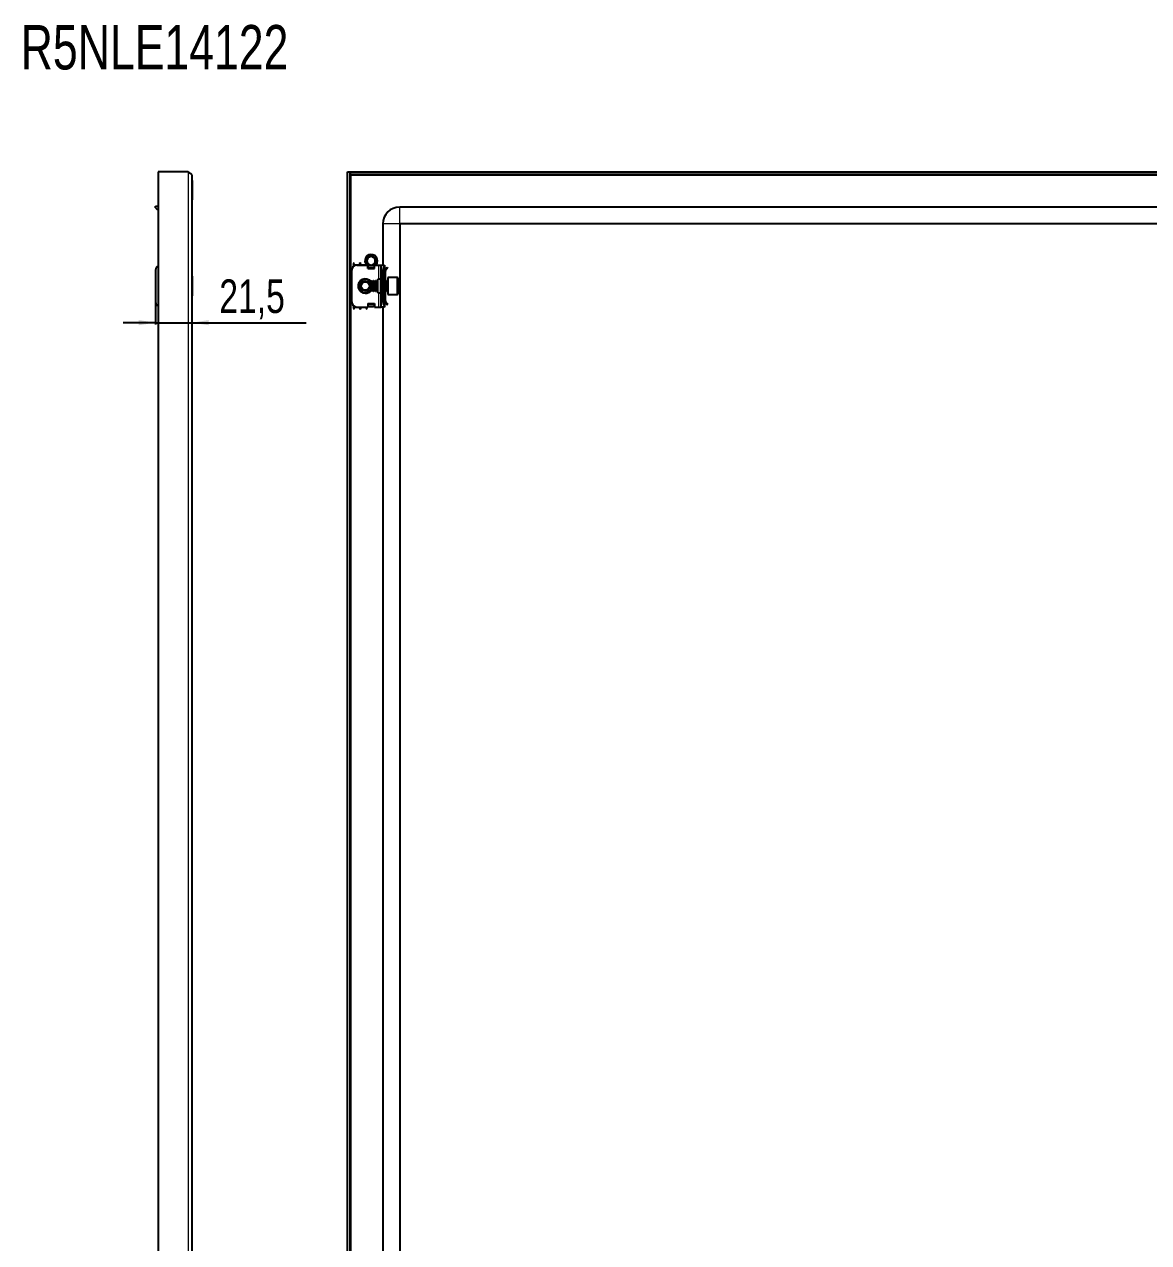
# Model space of a CAD drawing. Header units: millimetres. Extents: x -627 to 2029, y -517 to 1061.
# Drawn here: x 690 to 1359, y 335 to 1061 of the extents above; entities that cross this region are included whole.
import ezdxf

# ---------------------------------------------------------------- set-up
doc = ezdxf.new("R2010")
doc.units = ezdxf.units.MM
doc.layers.add('FORMAT', color=7, linetype='Continuous')
doc.styles.add('SLDTEXTSTYLE0', font='TXT', dxfattribs={"width": 0.75})
doc.dimstyles.new('SLDDIMSTYLE1', dxfattribs={"dimtxt": 20, "dimasz": 10, "dimexe": 0, "dimexo": 0.0625, "dimgap": 5, "dimtad": 2, "dimdec": 1, "dimrnd": 1e-09, "dimzin": 12, "dimdsep": 46, "dimtxsty": 'SLDTEXTSTYLE0', "dimsah": 1, "dimcen": 0.09, "dimadec": 0, "dimazin": 3, "dimtfac": 1, "dimtmove": 0, "dimatfit": 0, "dimfxl": 0, "dimfrac": 2, "dimtolj": 1, "dimtzin": 12, "dimarcsym": 0})

# ---------------------------------------------------------------- blocks, each defined once
blk = doc.blocks.new('_D_4')
at = {"layer": 'FORMAT'}
for p, q in [((768.38, 895.45), (768.38, 882.13)), ((768.38, 883.13), (749.14, 883.13)), ((768.38, 883.13), (789.88, 883.13)), ((789.88, 883.13), (857.99, 883.13))]:
    blk.add_line(p, q, dxfattribs=at)
for points in [[(768.38, 883.13), (758.38, 884.67), (758.38, 881.59)], [(789.88, 883.13), (799.88, 881.59), (799.88, 884.67)]]:
    blk.add_solid(points, dxfattribs=at)
at = {"layer": 'FORMAT', "insert": (806.27, 908.91), "char_height": 20, "attachment_point": 1, "style": 'SLDTEXTSTYLE0'}
blk.add_mtext('21,5', dxfattribs=at)

msp = doc.modelspace()

# ---------------------------------------------------------------- linework, layer by layer
at = {"color": 7, "linetype": 'Continuous', "lineweight": 25}
for p, q in [((769.88, 972.96), (769.88, -388.04)), ((787.78, 972.96), (769.88, 972.96)), ((882.66, -388.04), (882.66, 972.96)), ((882.66, 972.96), (884.16, 972.96)), ((884.16, -388.04), (884.16, 972.96)), ((884.36, 972.96), (2026.96, 972.96)), ((884.36, 971.46), (884.36, 972.96)), ((789.88, 970.86), (789.88, -385.94)), ((790.12, 967.75), (789.88, 967.75)), ((790.12, 967.75), (790.12, 956.18)), ((884.36, 971.46), (2026.96, 971.46)), ((768.38, 952.46), (769.88, 952.46)), ((768.38, 951.46), (768.38, 952.46)), ((768.38, 951.46), (769.38, 950.46)), ((769.88, 950.46), (769.38, 950.46)), ((789.88, 956.18), (790.12, 956.18)), ((1443.16, 951.96), (913.66, 951.96)), ((903.66, 941.96), (903.66, 917.46)), ((913.66, 941.96), (913.66, -357.04)), ((1997.66, 941.96), (913.66, 941.96)), ((895.04, 922.49), (895.24, 922.6)), ((895.21, 922.59), (895.17, 922.57)), ((895.22, 922.52), (895.17, 922.57)), ((895.21, 922.59), (895.44, 922.67)), ((895.4, 922.68), (895.35, 922.66)), ((895.59, 922.76), (895.54, 922.75)), ((895.59, 922.76), (895.81, 922.83)), ((895.78, 922.83), (895.73, 922.82)), ((895.97, 922.88), (895.92, 922.87)), ((896.86, 922.96), (896.11, 922.89)), ((896.57, 922.96), (896.66, 922.96)), ((898.36, 922.44), (898.31, 922.47)), ((898.52, 922.31), (898.48, 922.35)), ((898.68, 922.18), (898.64, 922.21)), ((898.82, 922.04), (898.79, 922.08)), ((898.82, 922.04), (898.94, 921.91)), ((898.93, 921.92), (898.92, 921.94)), ((768.38, 914.46), (768.38, 895.46)), ((885.16, 895.46), (885.16, 914.46)), ((886.16, 917.71), (886.16, 916.7)), ((888.16, 917.46), (894.66, 917.46)), ((893.66, 920.06), (893.69, 920.31)), ((893.66, 919.85), (893.69, 920.09)), ((893.66, 920.06), (893.66, 920.01)), ((893.66, 919.85), (893.66, 919.8)), ((893.68, 920.26), (893.67, 920.21)), ((893.68, 919.65), (893.68, 919.61)), ((893.7, 920.47), (893.7, 920.42)), ((893.7, 919.46), (893.71, 919.42)), ((893.74, 920.67), (893.73, 920.62)), ((893.74, 920.67), (893.82, 920.9)), ((893.74, 919.28), (893.75, 919.23)), ((893.8, 920.85), (893.78, 920.81)), ((893.79, 919.1), (893.8, 919.06)), ((893.85, 918.92), (893.85, 918.91)), ((894.43, 917.95), (894.47, 917.92)), ((894.57, 917.81), (894.6, 917.78)), ((894.66, 915.46), (894.66, 917.46)), ((894.86, 916.67), (894.66, 916.79)), ((894.66, 915.46), (898.66, 915.46)), ((894.72, 917.68), (894.76, 917.64)), ((894.86, 915.46), (894.86, 916.67)), ((894.88, 917.55), (894.92, 917.52)), ((894.91, 917.08), (895.25, 917.33)), ((895.41, 917.08), (894.91, 916.73)), ((894.91, 916.73), (894.91, 917.08)), ((894.91, 915.82), (894.91, 916.73)), ((894.91, 915.46), (894.91, 915.82)), ((895.05, 917.43), (895.09, 917.4)), ((895.23, 917.33), (895.23, 917.44)), ((895.23, 917.33), (895.27, 917.3)), ((895.41, 917.08), (895.81, 917.08)), ((895.76, 917.1), (895.56, 917.21)), ((895.58, 917.16), (895.63, 917.15)), ((895.76, 917.1), (895.81, 917.09)), ((895.94, 917.05), (895.98, 917.04)), ((897.11, 917), (896.93, 916.97)), ((897.26, 917.02), (897.3, 917.03)), ((897.5, 917.08), (897.91, 917.08)), ((898.41, 916.73), (897.91, 917.08)), ((898, 917.37), (898.41, 917.08)), ((898.41, 917.08), (898.41, 916.73)), ((898.66, 916.79), (898.41, 916.65)), ((898.41, 916.73), (898.41, 915.82)), ((898.41, 915.82), (898.41, 915.46)), ((898.66, 915.46), (898.66, 917.46)), ((898.66, 917.46), (901.16, 917.46)), ((898.93, 918), (898.76, 917.87)), ((898.9, 918.03), (898.78, 917.84)), ((898.95, 920.83), (899.12, 920.42)), ((899.43, 918.85), (899.33, 918.66)), ((899.44, 918.84), (899.34, 918.66)), ((899.5, 918.98), (899.51, 919.02)), ((899.55, 919.16), (899.56, 919.21)), ((899.65, 919.77), (899.59, 919.46)), ((899.6, 919.36), (899.61, 919.41)), ((899.63, 919.56), (899.64, 919.61)), ((899.65, 919.77), (899.66, 919.82)), ((899.66, 919.96), (899.66, 919.96)), ((901.16, 917.46), (902.66, 917.46)), ((902.66, 917.46), (904.66, 917.46)), ((902.66, 914.46), (902.66, 917.46)), ((902.66, 895.46), (902.66, 914.46)), ((903.66, 895.46), (903.66, 914.46)), ((904.66, 917.46), (904.66, 916.7)), ((904.66, 916.7), (904.66, 893.23)), ((904.66, 916.38), (904.87, 916.17)), ((905.16, 915.46), (905.16, 915)), ((905.25, 915.13), (906.22, 916.1)), ((905.6, 914.77), (905.25, 915.13)), ((905.6, 914.77), (906.57, 915.75)), ((906.22, 916.1), (906.57, 915.75)), ((790.13, 910.75), (789.88, 910.75)), ((790.13, 910.75), (790.13, 910.03)), ((790.13, 910.03), (790.13, 899.18)), ((897.21, 907.96), (896.66, 907.41)), ((896.66, 907.41), (896.66, 903.64)), ((897.27, 907.96), (897.21, 907.96)), ((897.21, 907.96), (897.21, 903.35)), ((897.66, 907.41), (897.27, 907.96)), ((897.27, 907.96), (897.27, 907.49)), ((897.27, 907.49), (897.27, 901.96)), ((898.05, 907.96), (897.66, 907.41)), ((897.66, 907.41), (897.66, 907.02)), ((897.66, 907.02), (897.66, 902.52)), ((898.27, 907.96), (898.05, 907.96)), ((898.05, 907.96), (898.05, 907.49)), ((898.05, 907.49), (898.05, 901.96)), ((898.66, 907.41), (898.27, 907.96)), ((898.27, 907.96), (898.27, 907.49)), ((898.27, 907.49), (898.27, 901.96)), ((899.05, 907.96), (898.66, 907.41)), ((898.66, 907.41), (898.66, 907.02)), ((898.66, 907.02), (898.66, 902.52)), ((899.27, 907.96), (899.05, 907.96)), ((899.05, 907.96), (899.05, 907.49)), ((899.05, 907.49), (899.05, 901.96)), ((899.66, 907.41), (899.27, 907.96)), ((899.27, 907.96), (899.27, 907.49)), ((899.27, 907.49), (899.27, 901.96)), ((900.05, 907.96), (899.66, 907.41)), ((899.66, 907.41), (899.66, 907.02)), ((899.66, 907.02), (899.66, 902.52)), ((900.27, 907.96), (900.05, 907.96)), ((900.05, 907.96), (900.05, 907.49)), ((900.05, 907.49), (900.05, 901.96)), ((900.66, 907.41), (900.27, 907.96)), ((900.27, 907.96), (900.27, 907.49)), ((900.27, 907.49), (900.27, 901.96)), ((902.16, 908.96), (900.66, 908.96)), ((900.66, 900.96), (900.66, 908.96)), ((905.16, 913.71), (904.66, 913.71)), ((904.66, 910.21), (904.66, 913.71)), ((905.16, 910.21), (904.66, 910.21)), ((905.05, 907.96), (904.66, 907.41)), ((905.27, 907.96), (905.05, 907.96)), ((905.05, 907.96), (905.05, 907.49)), ((905.05, 907.49), (905.05, 901.96)), ((905.16, 910.21), (905.16, 913.71)), ((905.16, 907.96), (905.16, 910.21)), ((905.66, 907.41), (905.27, 907.96)), ((905.27, 907.96), (905.27, 907.49)), ((905.27, 907.49), (905.27, 901.96)), ((906.05, 907.96), (905.66, 907.41)), ((905.66, 907.41), (905.66, 907.02)), ((905.66, 907.02), (905.66, 902.52)), ((906.41, 907.96), (906.05, 907.96)), ((906.05, 907.96), (906.05, 907.49)), ((906.05, 907.49), (906.05, 901.96)), ((912.06, 909.96), (906.66, 909.96)), ((906.66, 909.96), (906.66, 902.27)), ((912.66, 909.36), (912.66, 902.59)), ((896.66, 903.64), (896.66, 902.52)), ((896.66, 902.52), (897.21, 901.96)), ((897.21, 903.35), (897.21, 901.96)), ((897.21, 901.96), (897.27, 901.96)), ((897.27, 901.96), (897.66, 902.52)), ((897.66, 902.52), (898.05, 901.96)), ((898.05, 901.96), (898.27, 901.96)), ((898.27, 901.96), (898.66, 902.52)), ((898.66, 902.52), (899.05, 901.96)), ((899.05, 901.96), (899.27, 901.96)), ((899.27, 901.96), (899.66, 902.52)), ((899.66, 902.52), (900.05, 901.96)), ((900.05, 901.96), (900.27, 901.96)), ((900.27, 901.96), (900.66, 902.52)), ((900.66, 900.96), (902.16, 900.96)), ((904.66, 902.52), (905.05, 901.96)), ((904.66, 899.71), (905.16, 899.71)), ((904.66, 896.21), (904.66, 899.71)), ((905.05, 901.96), (905.27, 901.96)), ((905.16, 899.71), (905.16, 901.96)), ((905.16, 896.21), (905.16, 899.71)), ((905.27, 901.96), (905.66, 902.52)), ((905.66, 902.52), (906.05, 901.96)), ((906.05, 901.96), (906.41, 901.96)), ((906.66, 902.27), (906.66, 899.96)), ((906.66, 899.96), (912.06, 899.96)), ((912.66, 902.59), (912.66, 900.56)), ((789.88, 899.18), (790.13, 899.18)), ((886.16, 893.23), (886.16, 892.21)), ((888.16, 892.46), (894.66, 892.46)), ((894.16, 892.46), (894.16, 892.21)), ((894.66, 894.46), (894.66, 892.46)), ((894.66, 894.46), (898.66, 894.46)), ((894.66, 892.58), (894.86, 892.58)), ((894.86, 892.58), (894.86, 894.46)), ((894.91, 894.11), (894.91, 894.46)), ((894.91, 893.19), (894.91, 894.11)), ((894.91, 893.19), (895.41, 892.84)), ((894.91, 892.84), (894.91, 893.19)), ((895.41, 892.49), (894.91, 892.84)), ((897.91, 892.84), (895.41, 892.84)), ((895.41, 892.84), (895.41, 892.49)), ((897.91, 892.49), (895.41, 892.49)), ((897.91, 892.84), (898.41, 893.19)), ((897.91, 892.49), (897.91, 892.84)), ((898.41, 892.84), (897.91, 892.49)), ((898.41, 894.46), (898.41, 894.11)), ((898.41, 894.11), (898.41, 893.19)), ((898.41, 893.19), (898.41, 892.84)), ((898.66, 894.46), (898.66, 892.46)), ((898.66, 892.46), (901.16, 892.46)), ((901.16, 892.46), (902.66, 892.46)), ((902.66, 892.46), (902.66, 895.46)), ((904.66, 892.46), (902.66, 892.46)), ((903.66, 892.46), (903.66, 304.96)), ((905.16, 896.21), (904.66, 896.21)), ((904.87, 893.76), (904.66, 893.55)), ((904.66, 893.23), (904.66, 892.46)), ((905.16, 894.46), (905.16, 894.86)), ((905.6, 895.15), (905.25, 894.8)), ((905.25, 894.8), (906.22, 893.82)), ((905.6, 895.15), (906.57, 894.18)), ((906.22, 893.82), (906.57, 894.18))]:
    msp.add_line(p, q, dxfattribs=at)
at = {"color": 8, "linetype": 'Continuous', "lineweight": 18}
for p, q in [((787.78, 972.96), (787.78, -388.04)), ((884.76, -385.94), (884.76, 970.86)), ((884.76, 970.86), (2026.56, 970.86)), ((913.66, 941.96), (913.66, 951.96)), ((913.66, 941.96), (903.66, 941.96)), ((886.16, 917.71), (890.16, 917.71)), ((890.16, 917.71), (893.66, 917.71)), ((898.41, 915.82), (894.91, 915.82)), ((901.16, 908.96), (901.16, 917.46)), ((903.66, 914.46), (902.66, 914.46)), ((904.66, 915.96), (904.87, 916.17)), ((904.66, 915.46), (905.16, 915.46)), ((902.16, 900.96), (902.16, 908.96)), ((906.41, 901.96), (906.41, 907.96)), ((912.06, 902.27), (912.06, 909.96)), ((901.16, 892.46), (901.16, 900.96)), ((912.06, 899.96), (912.06, 902.27)), ((894.91, 894.11), (898.41, 894.11)), ((902.66, 895.46), (903.66, 895.46)), ((904.66, 894.46), (905.16, 894.46)), ((904.66, 893.96), (904.87, 893.76)), ((886.16, 892.21), (890.16, 892.21)), ((894.16, 892.21), (890.16, 892.21))]:
    msp.add_line(p, q, dxfattribs=at)
at = {"color": 7, "linetype": 'Continuous', "lineweight": 25}
for radius in [3, 2.76, 2.45]:
    msp.add_circle((893.16, 904.96), radius, dxfattribs=at)
for centre, radius, start, end in [((913.66, 941.96), 10, 90, 180), ((896.66, 919.96), 3.75, 0, 221.81031), ((896.66, 919.96), 2.5, 108.59442, 168.59442), ((896.66, 919.96), 2.5, 75.88813, 108.59442), ((896.66, 919.96), 3, 59.92857, 86.21929), ((896.66, 919.96), 3, 360, 40.74374), ((771.38, 914.46), 3, 120, 180), ((888.16, 914.46), 3, 90, 180), ((896.66, 919.96), 2.5, 168.59442, 228.59442), ((896.66, 919.96), 2.5, 228.59442, 288.59442), ((896.66, 919.96), 2.5, 288.59442, 348.59442), ((896.66, 919.96), 2.5, 348.59442, 10.51652), ((896.66, 919.96), 3.75, 318.18969, 0), ((906.66, 914.46), 3, 131.81031, 180), ((904.16, 915.46), 1, 360, 45), ((893.16, 904.96), 4, 90, 331.04498), ((893.16, 904.96), 4, 28.95502, 90), ((902.16, 909.46), 0.5, 270, 0), ((906.41, 908.21), 0.25, 270, 0), ((912.06, 909.36), 0.6, 0, 90), ((902.16, 900.46), 0.5, 0, 90), ((906.41, 901.71), 0.25, 0, 90), ((912.06, 900.56), 0.6, 270, 360), ((771.38, 895.46), 3, 180, 240), ((888.16, 895.46), 3, 180, 270), ((906.66, 895.46), 3, 180, 228.18969), ((904.16, 894.46), 1, 315, 360)]:
    msp.add_arc(centre, radius, start, end, dxfattribs=at)
at = {"color": 8, "linetype": 'Continuous', "lineweight": 18}
for start, end in [(35.46217, 270), (270, 324.53783)]:
    msp.add_arc((893.16, 904.96), 4.5, start, end, dxfattribs=at)
at = {"color": 7, "linetype": 'Continuous', "lineweight": 25}
for points, knots in [([(787.78, 972.96), (788.06, 972.78), (788.62, 972.43), (789.32, 971.89), (789.79, 971.37), (789.85, 971.03), (789.88, 970.86)], [0, 0, 0, 0, 0.254757, 0.509649, 0.764542, 1, 1, 1, 1]), ([(884.36, 971.85), (884.35, 971.89), (884.21, 972.25), (884.18, 972.63), (884.16, 972.96)], [0, 0, 0, 0, 0.09093, 1, 1, 1, 1]), ([(884.76, 970.86), (884.68, 971.04), (884.58, 971.24), (884.51, 971.44), (884.5, 971.46)], [0, 0, 0, 0, 0.908361, 1, 1, 1, 1]), ([(895.2, 922.51), (895.12, 922.47), (894.78, 922.24), (894.29, 921.73), (894.06, 921.18), (893.96, 920.93)], [0, 0, 0, 0, 0.128781, 0.613629, 1, 1, 1, 1]), ([(895.86, 922.33), (895.85, 922.33), (895.8, 922.31), (895.72, 922.3), (895.63, 922.3), (895.54, 922.31), (895.45, 922.34), (895.37, 922.37), (895.29, 922.42), (895.24, 922.47), (895.21, 922.5), (895.2, 922.51)], [0, 0, 0, 0, 0.0429601, 0.1733, 0.2742626, 0.4010814, 0.5277159, 0.6542588, 0.7807587, 0.9368521, 1, 1, 1, 1]), ([(895.21, 922.59), (895.24, 922.57), (895.3, 922.53), (895.37, 922.46), (895.41, 922.4), (895.43, 922.36), (895.43, 922.35)], [0, 0, 0, 0, 0.3195142, 0.6084926, 0.891527, 1, 1, 1, 1]), ([(895.51, 922.33), (895.51, 922.33), (895.51, 922.36), (895.49, 922.43), (895.46, 922.52), (895.41, 922.6), (895.37, 922.64), (895.35, 922.66)], [0, 0, 0, 0, 0.00279, 0.269575, 0.536371, 0.765499, 1, 1, 1, 1]), ([(895.4, 922.68), (895.42, 922.66), (895.48, 922.62), (895.54, 922.54), (895.58, 922.46), (895.61, 922.38), (895.61, 922.33), (895.62, 922.31)], [0, 0, 0, 0, 0.234253, 0.442787, 0.646465, 0.841043, 1, 1, 1, 1]), ([(895.65, 922.3), (895.65, 922.33), (895.66, 922.4), (895.65, 922.49), (895.63, 922.59), (895.59, 922.67), (895.56, 922.72), (895.54, 922.75)], [0, 0, 0, 0, 0.181695, 0.396783, 0.61186, 0.803681, 1, 1, 1, 1]), ([(895.59, 922.76), (895.61, 922.74), (895.66, 922.69), (895.71, 922.61), (895.75, 922.53), (895.76, 922.44), (895.76, 922.37), (895.75, 922.33), (895.75, 922.31)], [0, 0, 0, 0, 0.208724, 0.39105, 0.568219, 0.73683, 0.894853, 1, 1, 1, 1]), ([(895.77, 922.31), (895.77, 922.32), (895.79, 922.36), (895.81, 922.43), (895.82, 922.53), (895.81, 922.63), (895.78, 922.73), (895.75, 922.79), (895.73, 922.82)], [0, 0, 0, 0, 0.043388, 0.23288, 0.422274, 0.611632, 0.803279, 1, 1, 1, 1]), ([(895.78, 922.83), (895.8, 922.8), (895.84, 922.75), (895.88, 922.66), (895.9, 922.58), (895.9, 922.5), (895.89, 922.42), (895.88, 922.37), (895.86, 922.34), (895.85, 922.33)], [0, 0, 0, 0, 0.198483, 0.367712, 0.531083, 0.685778, 0.830503, 0.965152, 1, 1, 1, 1]), ([(896.11, 922.89), (896.12, 922.87), (896.14, 922.82), (896.16, 922.75), (896.16, 922.67), (896.14, 922.59), (896.1, 922.51), (896.04, 922.43), (895.95, 922.36), (895.89, 922.34), (895.86, 922.33)], [0, 0, 0, 0, 0.098631, 0.238541, 0.378532, 0.49895, 0.601027, 0.777401, 0.9101, 1, 1, 1, 1]), ([(895.88, 922.35), (895.89, 922.37), (895.92, 922.42), (895.95, 922.51), (895.97, 922.61), (895.97, 922.73), (895.94, 922.82), (895.92, 922.87)], [0, 0, 0, 0, 0.13286, 0.29106, 0.491007, 0.69089, 1, 1, 1, 1]), ([(895.97, 922.88), (895.98, 922.86), (896.01, 922.8), (896.04, 922.72), (896.05, 922.64), (896.04, 922.56), (896.01, 922.46), (895.97, 922.41), (895.94, 922.37)], [0, 0, 0, 0, 0.16279, 0.324686, 0.479688, 0.626058, 0.76302, 1, 1, 1, 1]), ([(895.96, 922.38), (895.97, 922.39), (896, 922.41), (896.03, 922.47), (896.08, 922.55), (896.11, 922.64), (896.12, 922.73), (896.12, 922.82), (896.12, 922.87), (896.11, 922.89)], [0, 0, 0, 0, 0.036757, 0.196192, 0.355485, 0.51469, 0.719746, 0.882005, 1, 1, 1, 1]), ([(897.27, 922.39), (897.55, 922.34), (897.85, 922.28), (898.12, 922.15), (898.13, 922.15)], [0, 0, 0, 0, 0.9656715, 1, 1, 1, 1]), ([(897.27, 922.39), (897.36, 922.35), (897.5, 922.29), (897.63, 922.22), (897.67, 922.2)], [0, 0, 0, 0, 0.681733, 1, 1, 1, 1]), ([(897.67, 922.2), (897.74, 922.16), (898.06, 922), (898.58, 921.58), (898.83, 921.08), (898.95, 920.83)], [0, 0, 0, 0, 0.130652, 0.560007, 1, 1, 1, 1]), ([(898.13, 922.15), (898.12, 922.17), (898.11, 922.21), (898.1, 922.29), (898.11, 922.38), (898.12, 922.47), (898.15, 922.53), (898.16, 922.56)], [0, 0, 0, 0, 0.113604, 0.31095, 0.508229, 0.75166, 1, 1, 1, 1]), ([(898.18, 922.55), (898.18, 922.51), (898.18, 922.44), (898.15, 922.35), (898.13, 922.29), (898.11, 922.26), (898.11, 922.26)], [0, 0, 0, 0, 0.357139, 0.680979, 0.998183, 1, 1, 1, 1]), ([(898.12, 922.17), (898.14, 922.19), (898.19, 922.23), (898.24, 922.3), (898.29, 922.38), (898.31, 922.44), (898.31, 922.47)], [0, 0, 0, 0, 0.228254, 0.510351, 0.752319, 1, 1, 1, 1]), ([(898.73, 921.74), (898.71, 921.74), (898.67, 921.73), (898.58, 921.72), (898.48, 921.74), (898.39, 921.77), (898.32, 921.82), (898.23, 921.91), (898.16, 922.03), (898.14, 922.11), (898.13, 922.15)], [0, 0, 0, 0, 0.0736464, 0.1695635, 0.351373, 0.4388934, 0.519676, 0.6829056, 0.8511995, 1, 1, 1, 1]), ([(898.36, 922.44), (898.35, 922.4), (898.34, 922.33), (898.31, 922.24), (898.26, 922.16), (898.21, 922.1), (898.17, 922.07), (898.15, 922.06)], [0, 0, 0, 0, 0.240212, 0.454711, 0.664287, 0.864517, 1, 1, 1, 1]), ([(898.17, 922.03), (898.19, 922.04), (898.25, 922.06), (898.33, 922.12), (898.4, 922.19), (898.45, 922.26), (898.47, 922.32), (898.48, 922.35)], [0, 0, 0, 0, 0.172104, 0.391099, 0.610089, 0.802801, 1, 1, 1, 1]), ([(898.52, 922.31), (898.51, 922.28), (898.5, 922.21), (898.46, 922.13), (898.4, 922.06), (898.34, 922), (898.28, 921.96), (898.23, 921.95), (898.22, 921.94)], [0, 0, 0, 0, 0.209239, 0.392702, 0.571062, 0.740844, 0.899958, 1, 1, 1, 1]), ([(898.23, 921.92), (898.24, 921.92), (898.28, 921.93), (898.36, 921.95), (898.45, 922), (898.53, 922.06), (898.59, 922.13), (898.63, 922.19), (898.64, 922.21)], [0, 0, 0, 0, 0.0505, 0.241124, 0.431653, 0.622154, 0.808692, 1, 1, 1, 1]), ([(898.68, 922.18), (898.67, 922.15), (898.64, 922.09), (898.59, 922.01), (898.53, 921.95), (898.46, 921.9), (898.38, 921.87), (898.33, 921.86), (898.3, 921.86), (898.29, 921.86)], [0, 0, 0, 0, 0.198035, 0.367663, 0.531495, 0.686664, 0.831818, 0.981917, 1, 1, 1, 1]), ([(898.31, 921.84), (898.31, 921.84), (898.35, 921.84), (898.41, 921.85), (898.5, 921.87), (898.58, 921.9), (898.66, 921.94), (898.73, 922), (898.77, 922.05), (898.79, 922.08)], [0, 0, 0, 0, 0.018281, 0.175639, 0.332896, 0.490097, 0.647274, 0.821632, 1, 1, 1, 1]), ([(898.82, 922.04), (898.81, 922.02), (898.78, 921.96), (898.72, 921.9), (898.65, 921.85), (898.58, 921.81), (898.51, 921.79), (898.43, 921.78), (898.38, 921.8), (898.36, 921.8)], [0, 0, 0, 0, 0.159446, 0.318034, 0.469983, 0.61348, 0.747649, 0.872856, 1, 1, 1, 1]), ([(898.37, 921.79), (898.4, 921.78), (898.46, 921.77), (898.54, 921.77), (898.62, 921.78), (898.7, 921.8), (898.81, 921.85), (898.88, 921.9), (898.92, 921.94)], [0, 0, 0, 0, 0.149407, 0.278563, 0.407661, 0.536722, 0.727045, 1, 1, 1, 1]), ([(898.93, 921.92), (898.92, 921.9), (898.88, 921.85), (898.82, 921.79), (898.77, 921.76), (898.73, 921.75), (898.73, 921.74)], [0, 0, 0, 0, 0.315056, 0.630194, 0.945514, 1, 1, 1, 1]), ([(898.73, 921.74), (898.76, 921.72), (899, 921.5), (899.35, 921.04), (899.59, 920.43), (899.64, 920.08), (899.66, 919.96)], [0, 0, 0, 0, 0.050685, 0.485619, 0.826643, 1, 1, 1, 1]), ([(886.16, 917.71), (886.26, 917.96), (886.45, 918.44), (886.64, 918.84), (886.73, 919.03)], [0, 0, 0, 0, 0.502065, 1, 1, 1, 1]), ([(889.59, 919.02), (889.67, 918.87), (889.84, 918.52), (890.03, 918.03), (890.14, 917.75), (890.16, 917.71)], [0, 0, 0, 0, 0.415483, 0.917152, 1, 1, 1, 1]), ([(890.16, 917.71), (890.26, 917.96), (890.45, 918.44), (890.64, 918.84), (890.73, 919.03)], [0, 0, 0, 0, 0.502065, 1, 1, 1, 1]), ([(893.66, 920.06), (893.69, 920.07), (893.76, 920.1), (893.85, 920.13), (893.94, 920.13), (893.99, 920.12), (894.01, 920.12)], [0, 0, 0, 0, 0.293779, 0.558982, 0.818494, 1, 1, 1, 1]), ([(893.89, 920.03), (893.87, 920.03), (893.82, 920.04), (893.74, 920.03), (893.69, 920.01), (893.66, 920.01)], [0, 0, 0, 0, 0.236131, 0.613435, 1, 1, 1, 1]), ([(894.43, 917.95), (894.31, 918.1), (894.03, 918.45), (893.74, 919.11), (893.69, 919.62), (893.66, 919.87)], [0, 0, 0, 0, 0.274163, 0.639603, 1, 1, 1, 1]), ([(894.06, 920.16), (894.05, 920.17), (894.01, 920.19), (893.94, 920.21), (893.85, 920.23), (893.76, 920.23), (893.7, 920.22), (893.67, 920.21)], [0, 0, 0, 0, 0.050156, 0.304513, 0.55888, 0.776903, 1, 1, 1, 1]), ([(893.77, 919.22), (893.75, 919.26), (893.69, 919.41), (893.68, 919.57), (893.67, 919.69)], [0, 0, 0, 0, 0.28291, 1, 1, 1, 1]), ([(893.68, 920.26), (893.71, 920.28), (893.77, 920.3), (893.87, 920.31), (893.96, 920.31), (894.04, 920.29), (894.1, 920.27), (894.12, 920.25), (894.12, 920.25)], [0, 0, 0, 0, 0.227908, 0.430276, 0.627707, 0.816134, 0.99284, 1, 1, 1, 1]), ([(893.7, 920.47), (893.74, 920.48), (893.8, 920.49), (893.9, 920.49), (893.99, 920.48), (894.07, 920.45), (894.13, 920.41), (894.17, 920.38), (894.18, 920.36)], [0, 0, 0, 0, 0.205811, 0.38496, 0.558827, 0.724121, 0.878934, 1, 1, 1, 1]), ([(894.14, 920.28), (894.11, 920.3), (894.06, 920.34), (893.97, 920.39), (893.88, 920.41), (893.79, 920.43), (893.73, 920.42), (893.7, 920.42)], [0, 0, 0, 0, 0.19243, 0.403622, 0.614801, 0.805152, 1, 1, 1, 1]), ([(894.17, 920.41), (894.14, 920.43), (894.1, 920.48), (894.02, 920.54), (893.93, 920.58), (893.84, 920.61), (893.77, 920.62), (893.73, 920.62)], [0, 0, 0, 0, 0.183111, 0.381533, 0.579913, 0.787111, 1, 1, 1, 1]), ([(893.74, 920.67), (893.78, 920.67), (893.85, 920.68), (893.94, 920.67), (894.02, 920.64), (894.09, 920.6), (894.15, 920.55), (894.18, 920.51), (894.2, 920.49)], [0, 0, 0, 0, 0.207037, 0.38272, 0.55212, 0.712365, 0.86221, 1, 1, 1, 1]), ([(894.2, 920.5), (894.19, 920.52), (894.17, 920.57), (894.12, 920.63), (894.04, 920.7), (893.96, 920.75), (893.87, 920.79), (893.81, 920.8), (893.78, 920.81)], [0, 0, 0, 0, 0.112687, 0.266978, 0.464332, 0.661607, 0.829157, 1, 1, 1, 1]), ([(893.97, 918.67), (893.95, 918.69), (893.86, 918.83), (893.82, 918.99), (893.78, 919.12)], [0, 0, 0, 0, 0.192577, 1, 1, 1, 1]), ([(893.8, 920.85), (893.83, 920.85), (893.88, 920.85), (893.97, 920.83), (894.04, 920.79), (894.11, 920.74), (894.16, 920.69), (894.19, 920.63), (894.21, 920.59), (894.22, 920.57)], [0, 0, 0, 0, 0.164802, 0.328662, 0.485343, 0.633184, 0.771489, 0.900657, 1, 1, 1, 1]), ([(894.21, 920.46), (894.2, 920.43), (894.18, 920.35), (894.13, 920.25), (894.06, 920.16), (893.99, 920.1), (893.93, 920.05), (893.87, 920.02), (893.83, 920), (893.82, 920)], [0, 0, 0, 0, 0.125166, 0.336769, 0.488675, 0.640371, 0.791962, 0.943503, 1, 1, 1, 1]), ([(893.82, 920), (893.83, 919.93), (893.85, 919.54), (894.02, 918.87), (894.39, 918.39), (894.56, 918.17)], [0, 0, 0, 0, 0.108003, 0.585763, 1, 1, 1, 1]), ([(893.96, 920.93), (893.96, 920.93), (893.99, 920.92), (894.05, 920.89), (894.11, 920.84), (894.15, 920.79), (894.19, 920.72), (894.22, 920.61), (894.22, 920.51), (894.21, 920.46), (894.21, 920.46)], [0, 0, 0, 0, 0.022761, 0.192243, 0.346896, 0.477535, 0.588677, 0.783334, 0.968624, 1, 1, 1, 1]), ([(894.23, 920.53), (894.22, 920.56), (894.21, 920.62), (894.17, 920.71), (894.12, 920.78), (894.06, 920.85), (894.01, 920.9), (893.97, 920.92), (893.96, 920.93)], [0, 0, 0, 0, 0.182737, 0.363423, 0.543947, 0.724373, 0.904747, 1, 1, 1, 1]), ([(894.35, 918.08), (894.31, 918.12), (894.17, 918.25), (894.08, 918.43), (894.01, 918.55)], [0, 0, 0, 0, 0.288707, 1, 1, 1, 1]), ([(894.43, 917.95), (894.45, 917.98), (894.48, 918.02), (894.55, 918.08), (894.62, 918.13), (894.69, 918.16), (894.76, 918.17), (894.83, 918.17), (894.87, 918.16), (894.88, 918.16)], [0, 0, 0, 0, 0.169226, 0.337427, 0.497935, 0.649179, 0.790582, 0.922688, 1, 1, 1, 1]), ([(894.93, 918.12), (894.92, 918.12), (894.85, 918.12), (894.75, 918.1), (894.64, 918.06), (894.55, 918), (894.5, 917.95), (894.47, 917.92)], [0, 0, 0, 0, 0.046579, 0.362688, 0.551736, 0.740753, 1, 1, 1, 1]), ([(894.56, 918.17), (894.57, 918.17), (894.59, 918.18), (894.65, 918.2), (894.73, 918.21), (894.84, 918.19), (894.94, 918.14), (894.99, 918.1), (895.01, 918.09)], [0, 0, 0, 0, 0.045866, 0.230744, 0.387461, 0.658246, 0.861978, 1, 1, 1, 1]), ([(894.92, 918.15), (894.89, 918.16), (894.83, 918.18), (894.74, 918.19), (894.65, 918.19), (894.59, 918.17), (894.56, 918.17)], [0, 0, 0, 0, 0.2517951, 0.502165, 0.752314, 1, 1, 1, 1]), ([(894.57, 917.81), (894.58, 917.84), (894.61, 917.9), (894.67, 917.98), (894.74, 918.03), (894.81, 918.07), (894.88, 918.1), (894.92, 918.1), (894.95, 918.1)], [0, 0, 0, 0, 0.211659, 0.390361, 0.562352, 0.724819, 0.876696, 1, 1, 1, 1]), ([(895.02, 918.04), (894.98, 918.04), (894.92, 918.02), (894.83, 917.99), (894.74, 917.93), (894.66, 917.87), (894.62, 917.81), (894.6, 917.78)], [0, 0, 0, 0, 0.190996, 0.383798, 0.576553, 0.78528, 1, 1, 1, 1]), ([(894.72, 917.68), (894.73, 917.71), (894.75, 917.78), (894.8, 917.86), (894.85, 917.92), (894.92, 917.97), (894.98, 918.01), (895.02, 918.01), (895.03, 918.02)], [0, 0, 0, 0, 0.219212, 0.409339, 0.593597, 0.768568, 0.932394, 1, 1, 1, 1]), ([(895.12, 917.95), (895.12, 917.95), (895.08, 917.95), (895.02, 917.92), (894.93, 917.87), (894.86, 917.8), (894.8, 917.73), (894.77, 917.67), (894.76, 917.64)], [0, 0, 0, 0, 0.002693, 0.20821, 0.413641, 0.619057, 0.807274, 1, 1, 1, 1]), ([(894.88, 917.55), (894.89, 917.58), (894.9, 917.65), (894.94, 917.74), (894.99, 917.82), (895.05, 917.88), (895.1, 917.92), (895.13, 917.93), (895.13, 917.93)], [0, 0, 0, 0, 0.222831, 0.420099, 0.612409, 0.79585, 0.967895, 1, 1, 1, 1]), ([(895.18, 917.83), (895.17, 917.83), (895.12, 917.8), (895.06, 917.75), (895, 917.68), (894.95, 917.6), (894.93, 917.55), (894.92, 917.52)], [0, 0, 0, 0, 0.084965, 0.329338, 0.573716, 0.784411, 1, 1, 1, 1]), ([(895.01, 918.09), (895.02, 918.08), (895.05, 918.04), (895.1, 917.98), (895.15, 917.9), (895.19, 917.81), (895.21, 917.73), (895.21, 917.67), (895.22, 917.64)], [0, 0, 0, 0, 0.066273, 0.267344, 0.423096, 0.618734, 0.814089, 1, 1, 1, 1]), ([(895.05, 917.43), (895.05, 917.47), (895.06, 917.54), (895.09, 917.63), (895.13, 917.71), (895.17, 917.76), (895.19, 917.78), (895.19, 917.78)], [0, 0, 0, 0, 0.275174, 0.522846, 0.765225, 0.99702, 1, 1, 1, 1]), ([(895.21, 917.64), (895.19, 917.62), (895.15, 917.57), (895.11, 917.49), (895.1, 917.43), (895.09, 917.4)], [0, 0, 0, 0, 0.3515094, 0.6718605, 1, 1, 1, 1]), ([(895.29, 917.62), (895.29, 917.61), (895.29, 917.58), (895.29, 917.52), (895.26, 917.43), (895.23, 917.37), (895.21, 917.34)], [0, 0, 0, 0, 0.058255, 0.305509, 0.64716, 1, 1, 1, 1]), ([(897.26, 917.02), (897.23, 917.02), (896.91, 916.96), (896.27, 916.94), (895.61, 917.13), (895.28, 917.3), (895.21, 917.34)], [0, 0, 0, 0, 0.044285, 0.46488, 0.894202, 1, 1, 1, 1]), ([(895.22, 917.64), (895.28, 917.61), (895.61, 917.43), (896.27, 917.25), (896.9, 917.29), (897.19, 917.36), (897.19, 917.36)], [0, 0, 0, 0, 0.102158, 0.551599, 0.99962, 1, 1, 1, 1]), ([(896.14, 917.02), (896.1, 917.03), (895.96, 917.03), (895.82, 917.08), (895.73, 917.11)], [0, 0, 0, 0, 0.317385, 1, 1, 1, 1]), ([(896.83, 916.99), (896.76, 916.98), (896.59, 916.95), (896.42, 916.97), (896.32, 916.98)], [0, 0, 0, 0, 0.399625, 1, 1, 1, 1]), ([(897.19, 917.36), (897.2, 917.37), (897.22, 917.42), (897.28, 917.5), (897.37, 917.56), (897.43, 917.58), (897.46, 917.59)], [0, 0, 0, 0, 0.153621, 0.528305, 0.811762, 1, 1, 1, 1]), ([(897.34, 917.53), (897.31, 917.51), (897.26, 917.47), (897.22, 917.41), (897.2, 917.37), (897.19, 917.36)], [0, 0, 0, 0, 0.41332, 0.833507, 1, 1, 1, 1]), ([(897.26, 917.02), (897.25, 917.05), (897.22, 917.1), (897.21, 917.19), (897.21, 917.27), (897.22, 917.35), (897.25, 917.44), (897.3, 917.49), (897.33, 917.53)], [0, 0, 0, 0, 0.162579, 0.32416, 0.478216, 0.623372, 0.759205, 1, 1, 1, 1]), ([(897.37, 917.53), (897.37, 917.53), (897.34, 917.48), (897.3, 917.4), (897.28, 917.28), (897.27, 917.19), (897.28, 917.11), (897.3, 917.06), (897.3, 917.03)], [0, 0, 0, 0, 0.001313, 0.309582, 0.493731, 0.677835, 0.837663, 1, 1, 1, 1]), ([(897.45, 917.07), (897.43, 917.1), (897.39, 917.15), (897.36, 917.24), (897.35, 917.32), (897.35, 917.4), (897.37, 917.48), (897.39, 917.54), (897.41, 917.57), (897.42, 917.58)], [0, 0, 0, 0, 0.195461, 0.359649, 0.517607, 0.666788, 0.806268, 0.936243, 1, 1, 1, 1]), ([(897.49, 917.58), (897.48, 917.55), (897.45, 917.5), (897.43, 917.42), (897.43, 917.33), (897.44, 917.21), (897.47, 917.13), (897.49, 917.08)], [0, 0, 0, 0, 0.147065, 0.321231, 0.495346, 0.669443, 1, 1, 1, 1]), ([(897.45, 917.07), (897.45, 917.07), (897.47, 917.07), (897.48, 917.08), (897.49, 917.08)], [0, 0, 0, 0, 0.4789775, 1, 1, 1, 1]), ([(897.46, 917.59), (897.47, 917.6), (897.52, 917.61), (897.6, 917.62), (897.7, 917.62), (897.77, 917.61), (897.81, 917.6), (897.82, 917.6)], [0, 0, 0, 0, 0.099011, 0.388276, 0.61301, 0.895384, 1, 1, 1, 1]), ([(897.64, 917.13), (897.61, 917.15), (897.57, 917.2), (897.52, 917.29), (897.5, 917.37), (897.49, 917.45), (897.49, 917.52), (897.5, 917.57), (897.51, 917.58)], [0, 0, 0, 0, 0.213002, 0.396975, 0.575181, 0.744364, 0.902779, 1, 1, 1, 1]), ([(897.61, 917.62), (897.61, 917.62), (897.59, 917.58), (897.59, 917.51), (897.58, 917.41), (897.6, 917.31), (897.63, 917.22), (897.67, 917.17), (897.68, 917.14)], [0, 0, 0, 0, 0.019058, 0.219488, 0.419831, 0.620151, 0.807785, 1, 1, 1, 1]), ([(897.83, 917.2), (897.8, 917.22), (897.75, 917.27), (897.69, 917.35), (897.66, 917.43), (897.64, 917.51), (897.63, 917.58), (897.64, 917.61), (897.64, 917.62)], [0, 0, 0, 0, 0.218347, 0.41099, 0.598711, 0.777744, 0.945667, 1, 1, 1, 1]), ([(897.83, 917.2), (897.81, 917.19), (897.75, 917.16), (897.68, 917.15), (897.64, 917.14)], [0, 0, 0, 0, 0.301025, 1, 1, 1, 1]), ([(897.64, 917.13), (897.64, 917.13), (897.66, 917.13), (897.68, 917.14), (897.68, 917.14)], [0, 0, 0, 0, 0.4765794, 1, 1, 1, 1]), ([(897.74, 917.61), (897.74, 917.6), (897.74, 917.55), (897.75, 917.46), (897.78, 917.37), (897.82, 917.29), (897.86, 917.24), (897.88, 917.22)], [0, 0, 0, 0, 0.114393, 0.350182, 0.585971, 0.790611, 1, 1, 1, 1]), ([(898.02, 917.29), (897.99, 917.31), (897.93, 917.35), (897.87, 917.42), (897.82, 917.5), (897.79, 917.56), (897.79, 917.6), (897.79, 917.61)], [0, 0, 0, 0, 0.260762, 0.494805, 0.723794, 0.94279, 1, 1, 1, 1]), ([(897.82, 917.6), (897.88, 917.64), (898.21, 917.82), (898.7, 918.29), (899.01, 918.88), (899.1, 919.22), (899.11, 919.27)], [0, 0, 0, 0, 0.104785, 0.513079, 0.918136, 1, 1, 1, 1]), ([(897.83, 917.2), (897.84, 917.2), (897.85, 917.21), (897.87, 917.22), (897.88, 917.22)], [0, 0, 0, 0, 0.476486, 1, 1, 1, 1]), ([(897.84, 917.65), (897.85, 917.64), (897.89, 917.63), (897.96, 917.6), (898.04, 917.56), (898.12, 917.48), (898.16, 917.42), (898.18, 917.38)], [0, 0, 0, 0, 0.084477, 0.253367, 0.470159, 0.686909, 1, 1, 1, 1]), ([(897.9, 917.59), (897.91, 917.57), (897.92, 917.52), (897.95, 917.45), (898, 917.37), (898.04, 917.33), (898.06, 917.31)], [0, 0, 0, 0, 0.154183, 0.462567, 0.728091, 1, 1, 1, 1]), ([(898.2, 917.39), (898.17, 917.4), (898.11, 917.44), (898.03, 917.51), (898, 917.56), (897.98, 917.58)], [0, 0, 0, 0, 0.362858, 0.693435, 1, 1, 1, 1]), ([(898.02, 917.29), (898.03, 917.29), (898.04, 917.3), (898.05, 917.31), (898.06, 917.31)], [0, 0, 0, 0, 0.477867, 1, 1, 1, 1]), ([(899.5, 918.98), (899.29, 918.56), (898.97, 917.91), (898.38, 917.51), (898.18, 917.38)], [0, 0, 0, 0, 0.657042, 1, 1, 1, 1]), ([(898.2, 917.39), (898.2, 917.39), (898.22, 917.4), (898.23, 917.41), (898.24, 917.41)], [0, 0, 0, 0, 0.480194, 1, 1, 1, 1]), ([(898.37, 917.49), (898.35, 917.49), (898.31, 917.45), (898.25, 917.43), (898.21, 917.41)], [0, 0, 0, 0, 0.2307506, 1, 1, 1, 1]), ([(898.37, 917.49), (898.37, 917.5), (898.39, 917.51), (898.4, 917.52), (898.4, 917.52)], [0, 0, 0, 0, 0.482687, 1, 1, 1, 1]), ([(898.52, 917.61), (898.53, 917.62), (898.54, 917.63), (898.55, 917.63), (898.56, 917.64)], [0, 0, 0, 0, 0.484546, 1, 1, 1, 1]), ([(899.21, 918.44), (899.19, 918.39), (899.09, 918.09), (898.84, 917.88), (898.64, 917.71)], [0, 0, 0, 0, 0.171865, 1, 1, 1, 1]), ([(898.67, 917.73), (898.67, 917.74), (898.68, 917.75), (898.7, 917.76), (898.7, 917.76)], [0, 0, 0, 0, 0.485158, 1, 1, 1, 1]), ([(898.8, 917.86), (898.81, 917.87), (898.82, 917.88), (898.83, 917.89), (898.83, 917.89)], [0, 0, 0, 0, 0.4842322, 1, 1, 1, 1]), ([(899.29, 918.58), (899.26, 918.5), (899.18, 918.29), (899.02, 918.13), (898.91, 918.03)], [0, 0, 0, 0, 0.333789, 1, 1, 1, 1]), ([(898.93, 918), (898.93, 918), (898.95, 918.02), (898.96, 918.04), (898.97, 918.05)], [0, 0, 0, 0, 0.296796, 1, 1, 1, 1]), ([(899.11, 919.27), (899.11, 919.31), (899.1, 919.37), (899.11, 919.44), (899.11, 919.47)], [0, 0, 0, 0, 0.5444726, 1, 1, 1, 1]), ([(899.55, 919.16), (899.52, 919.16), (899.46, 919.16), (899.37, 919.18), (899.3, 919.21), (899.23, 919.25), (899.17, 919.3), (899.13, 919.35), (899.11, 919.39), (899.1, 919.41)], [0, 0, 0, 0, 0.165667, 0.330522, 0.488809, 0.638525, 0.778629, 0.909213, 1, 1, 1, 1]), ([(899.5, 918.98), (899.47, 918.99), (899.41, 918.99), (899.33, 919.02), (899.26, 919.07), (899.2, 919.12), (899.16, 919.18), (899.13, 919.24), (899.1, 919.29), (899.1, 919.33), (899.1, 919.34)], [0, 0, 0, 0, 0.154027, 0.307095, 0.452862, 0.590123, 0.718565, 0.838856, 0.95247, 1, 1, 1, 1]), ([(899.11, 919.47), (899.11, 919.48), (899.12, 919.52), (899.14, 919.58), (899.16, 919.62), (899.17, 919.63)], [0, 0, 0, 0, 0.157682, 0.8030401, 1, 1, 1, 1]), ([(899.17, 919.63), (899.18, 919.74), (899.19, 920), (899.15, 920.26), (899.12, 920.42)], [0, 0, 0, 0, 0.408521, 1, 1, 1, 1]), ([(899.13, 919.47), (899.15, 919.45), (899.18, 919.4), (899.24, 919.34), (899.31, 919.29), (899.39, 919.25), (899.48, 919.22), (899.53, 919.21), (899.56, 919.21)], [0, 0, 0, 0, 0.1372662, 0.3079499, 0.478578, 0.6491848, 0.8228334, 1, 1, 1, 1]), ([(899.13, 919.32), (899.14, 919.31), (899.16, 919.27), (899.21, 919.2), (899.28, 919.13), (899.36, 919.08), (899.44, 919.05), (899.48, 919.03), (899.51, 919.02)], [0, 0, 0, 0, 0.076151, 0.276704, 0.47712, 0.677473, 0.837574, 1, 1, 1, 1]), ([(899.14, 919.61), (899.15, 919.6), (899.18, 919.56), (899.24, 919.51), (899.33, 919.46), (899.42, 919.42), (899.51, 919.4), (899.58, 919.4), (899.61, 919.41)], [0, 0, 0, 0, 0.069872, 0.258455, 0.446951, 0.635422, 0.81547, 1, 1, 1, 1]), ([(899.6, 919.36), (899.56, 919.35), (899.5, 919.34), (899.4, 919.34), (899.32, 919.36), (899.24, 919.4), (899.18, 919.44), (899.15, 919.48), (899.14, 919.49)], [0, 0, 0, 0, 0.208898, 0.388587, 0.562428, 0.727295, 0.881578, 1, 1, 1, 1]), ([(899.63, 919.56), (899.6, 919.55), (899.53, 919.53), (899.44, 919.52), (899.35, 919.53), (899.27, 919.55), (899.2, 919.59), (899.17, 919.61), (899.16, 919.62)], [0, 0, 0, 0, 0.214065, 0.402363, 0.585629, 0.760234, 0.923894, 1, 1, 1, 1]), ([(899.17, 919.68), (899.18, 919.69), (899.19, 919.72), (899.23, 919.77), (899.29, 919.82), (899.35, 919.87), (899.43, 919.92), (899.51, 919.95), (899.59, 919.96), (899.64, 919.96), (899.66, 919.96)], [0, 0, 0, 0, 0.060221, 0.18113, 0.301988, 0.42281, 0.589437, 0.75603, 0.87711, 1, 1, 1, 1]), ([(899.2, 919.72), (899.22, 919.7), (899.27, 919.66), (899.36, 919.63), (899.46, 919.6), (899.55, 919.6), (899.61, 919.6), (899.64, 919.61)], [0, 0, 0, 0, 0.189173, 0.404697, 0.62022, 0.807935, 1, 1, 1, 1]), ([(899.65, 919.77), (899.62, 919.75), (899.56, 919.72), (899.46, 919.7), (899.37, 919.7), (899.29, 919.72), (899.24, 919.74), (899.22, 919.75)], [0, 0, 0, 0, 0.235039, 0.445532, 0.651268, 0.847853, 1, 1, 1, 1]), ([(899.42, 918.85), (899.41, 918.79), (899.38, 918.67), (899.31, 918.55), (899.28, 918.49)], [0, 0, 0, 0, 0.462482, 1, 1, 1, 1]), ([(899.3, 919.83), (899.33, 919.82), (899.39, 919.8), (899.48, 919.79), (899.57, 919.79), (899.63, 919.81), (899.66, 919.82)], [0, 0, 0, 0, 0.237597, 0.516729, 0.755527, 1, 1, 1, 1]), ([(899.66, 919.97), (899.63, 919.95), (899.57, 919.92), (899.47, 919.89), (899.42, 919.89), (899.39, 919.89)], [0, 0, 0, 0, 0.3712256, 0.7088717, 1, 1, 1, 1]), ([(899.6, 919.36), (899.59, 919.3), (899.58, 919.22), (899.54, 919.15), (899.53, 919.13)], [0, 0, 0, 0, 0.6579883, 1, 1, 1, 1]), ([(899.66, 919.97), (899.66, 919.92), (899.66, 919.84), (899.65, 919.77), (899.64, 919.74)], [0, 0, 0, 0, 0.659859, 1, 1, 1, 1]), ([(905.25, 915.13), (905.09, 914.94), (904.79, 914.56), (904.67, 914.03), (904.66, 913.75), (904.66, 913.71)], [0, 0, 0, 0, 0.4618628, 0.9237257, 1, 1, 1, 1]), ([(905.6, 914.77), (905.48, 914.62), (905.3, 914.4), (905.18, 914.02), (905.17, 913.81), (905.16, 913.71)], [0, 0, 0, 0, 0.4850424, 0.7384039, 1, 1, 1, 1]), ([(904.66, 896.21), (904.69, 895.97), (904.74, 895.49), (905.02, 895.03), (905.22, 894.83), (905.25, 894.8)], [0, 0, 0, 0, 0.461863, 0.923726, 1, 1, 1, 1]), ([(905.16, 896.21), (905.18, 896.02), (905.21, 895.73), (905.4, 895.38), (905.53, 895.23), (905.6, 895.15)], [0, 0, 0, 0, 0.485042, 0.738404, 1, 1, 1, 1]), ([(886.73, 890.9), (886.65, 891.06), (886.48, 891.4), (886.29, 891.89), (886.18, 892.17), (886.16, 892.21)], [0, 0, 0, 0, 0.415483, 0.917152, 1, 1, 1, 1]), ([(890.16, 892.21), (890.06, 891.97), (889.87, 891.48), (889.68, 891.09), (889.59, 890.89)], [0, 0, 0, 0, 0.5020654, 1, 1, 1, 1]), ([(890.73, 890.9), (890.65, 891.06), (890.48, 891.4), (890.29, 891.89), (890.18, 892.17), (890.16, 892.21)], [0, 0, 0, 0, 0.415483, 0.917152, 1, 1, 1, 1]), ([(894.16, 892.21), (894.06, 891.97), (893.87, 891.48), (893.68, 891.09), (893.59, 890.89)], [0, 0, 0, 0, 0.502065, 1, 1, 1, 1])]:
    msp.add_open_spline(points, degree=3, knots=knots, dxfattribs=at)
msp.add_open_spline([(884.36, 971.46), (884.39, 971.45), (884.46, 971.44), (884.56, 971.3), (884.66, 971.1), (884.73, 970.94), (884.76, 970.86)], degree=3, dxfattribs=at)

# ---------------------------------------------------------------- texts
at = {"layer": 'FORMAT', "insert": (688.08, 1060.36), "char_height": 26.458, "attachment_point": 1, "style": 'SLDTEXTSTYLE0'}
msp.add_mtext('R5NLE14122', dxfattribs=at)

# ---------------------------------------------------------------- dimensions: what is measured, and where the dimension line sits
at = {"layer": 'FORMAT'}
dim = msp.add_linear_dim(base=(789.88, 883.13), p1=(768.38, 895.46), p2=(789.88, 970.86), dimstyle='SLDDIMSTYLE1', dxfattribs=at)
dim.commit()
dim.dimension.update_dxf_attribs({"geometry": '_D_4', "text_midpoint": (832.13, 883.13), "dimtype": 160})

doc.saveas('drawing.dxf')
